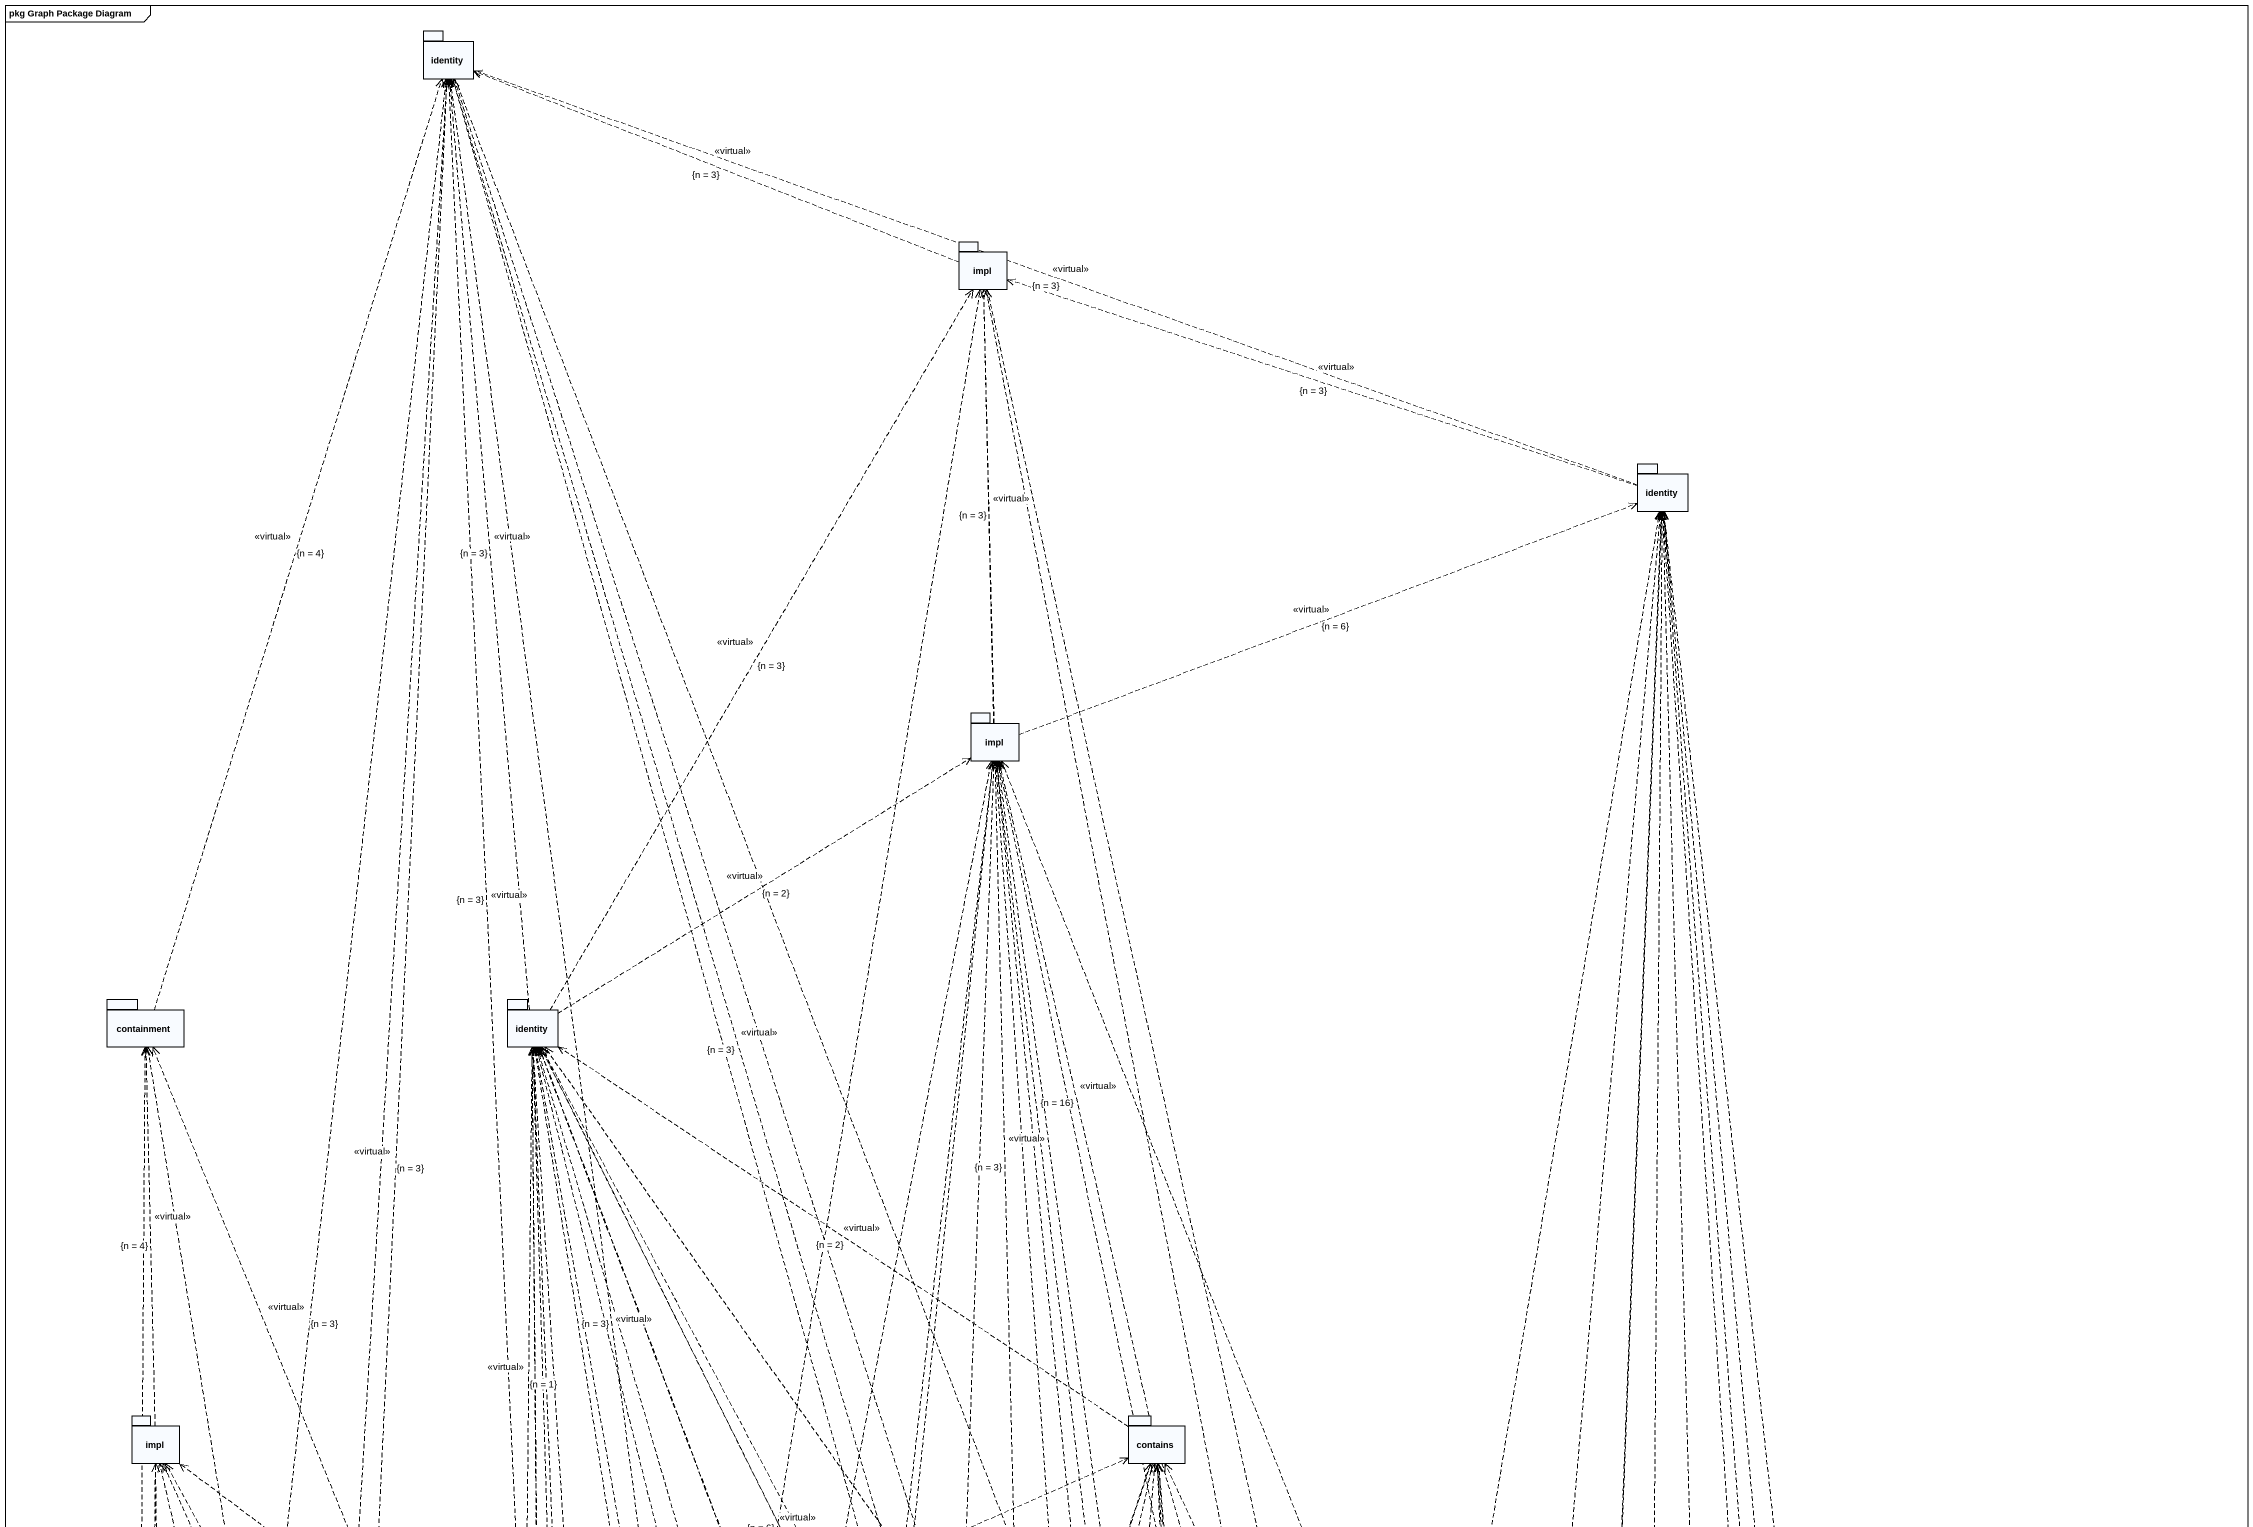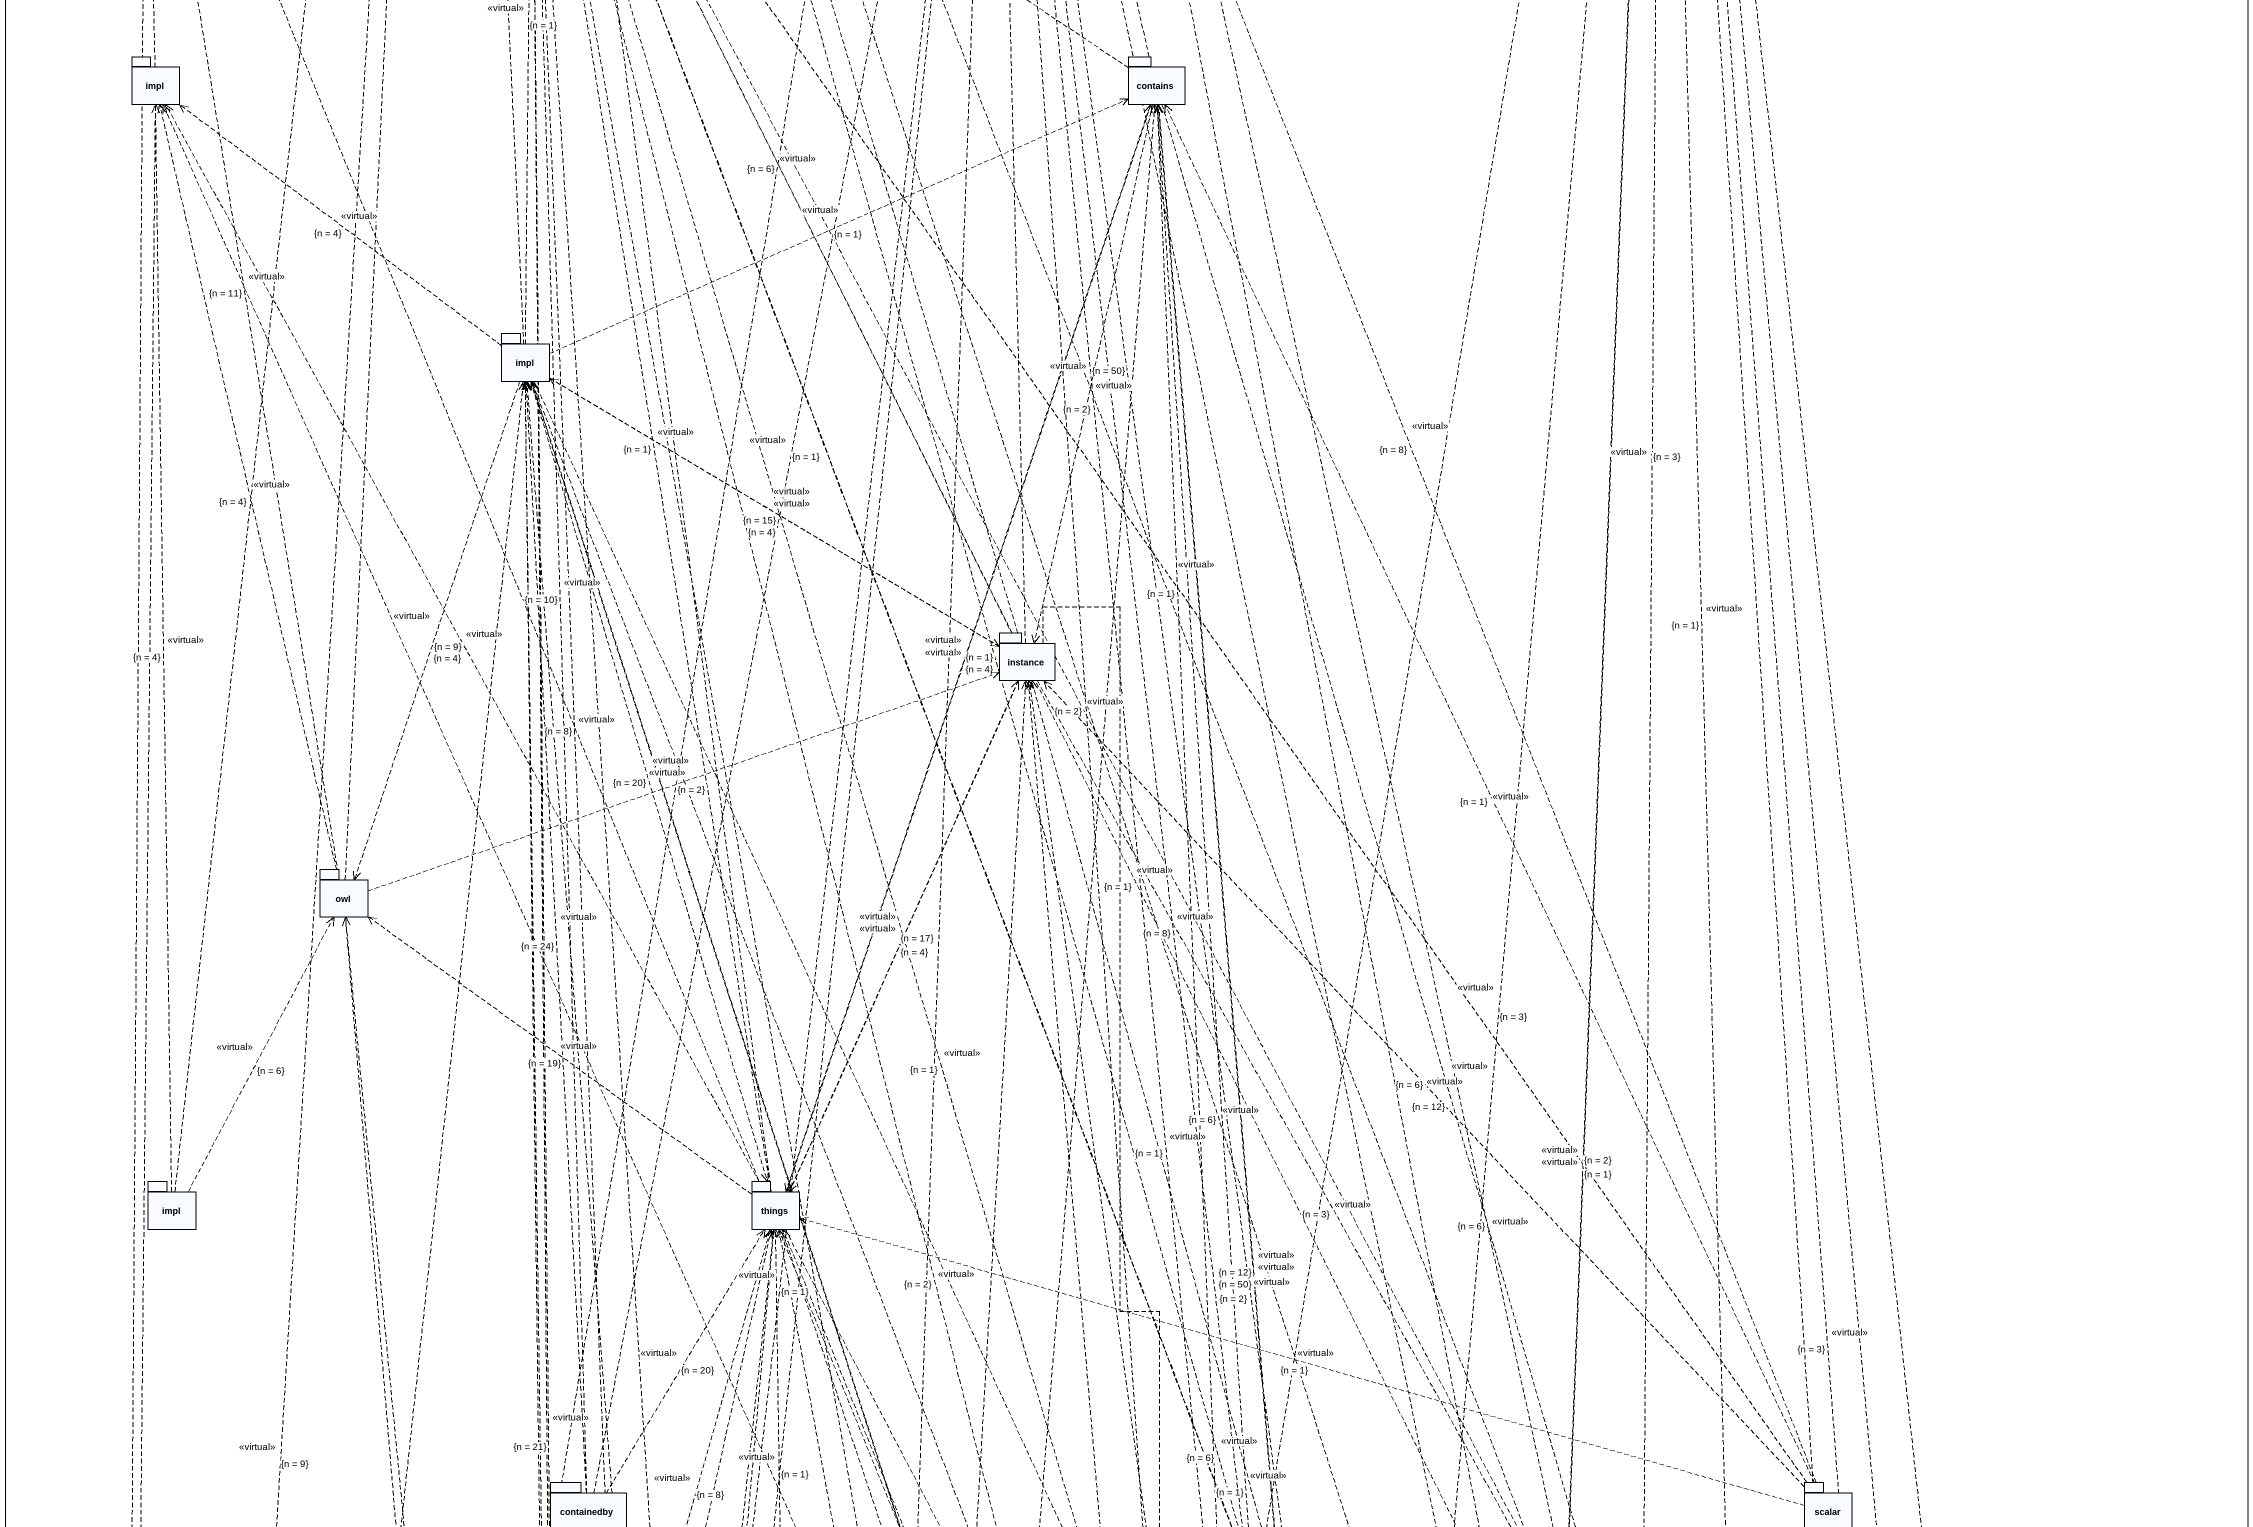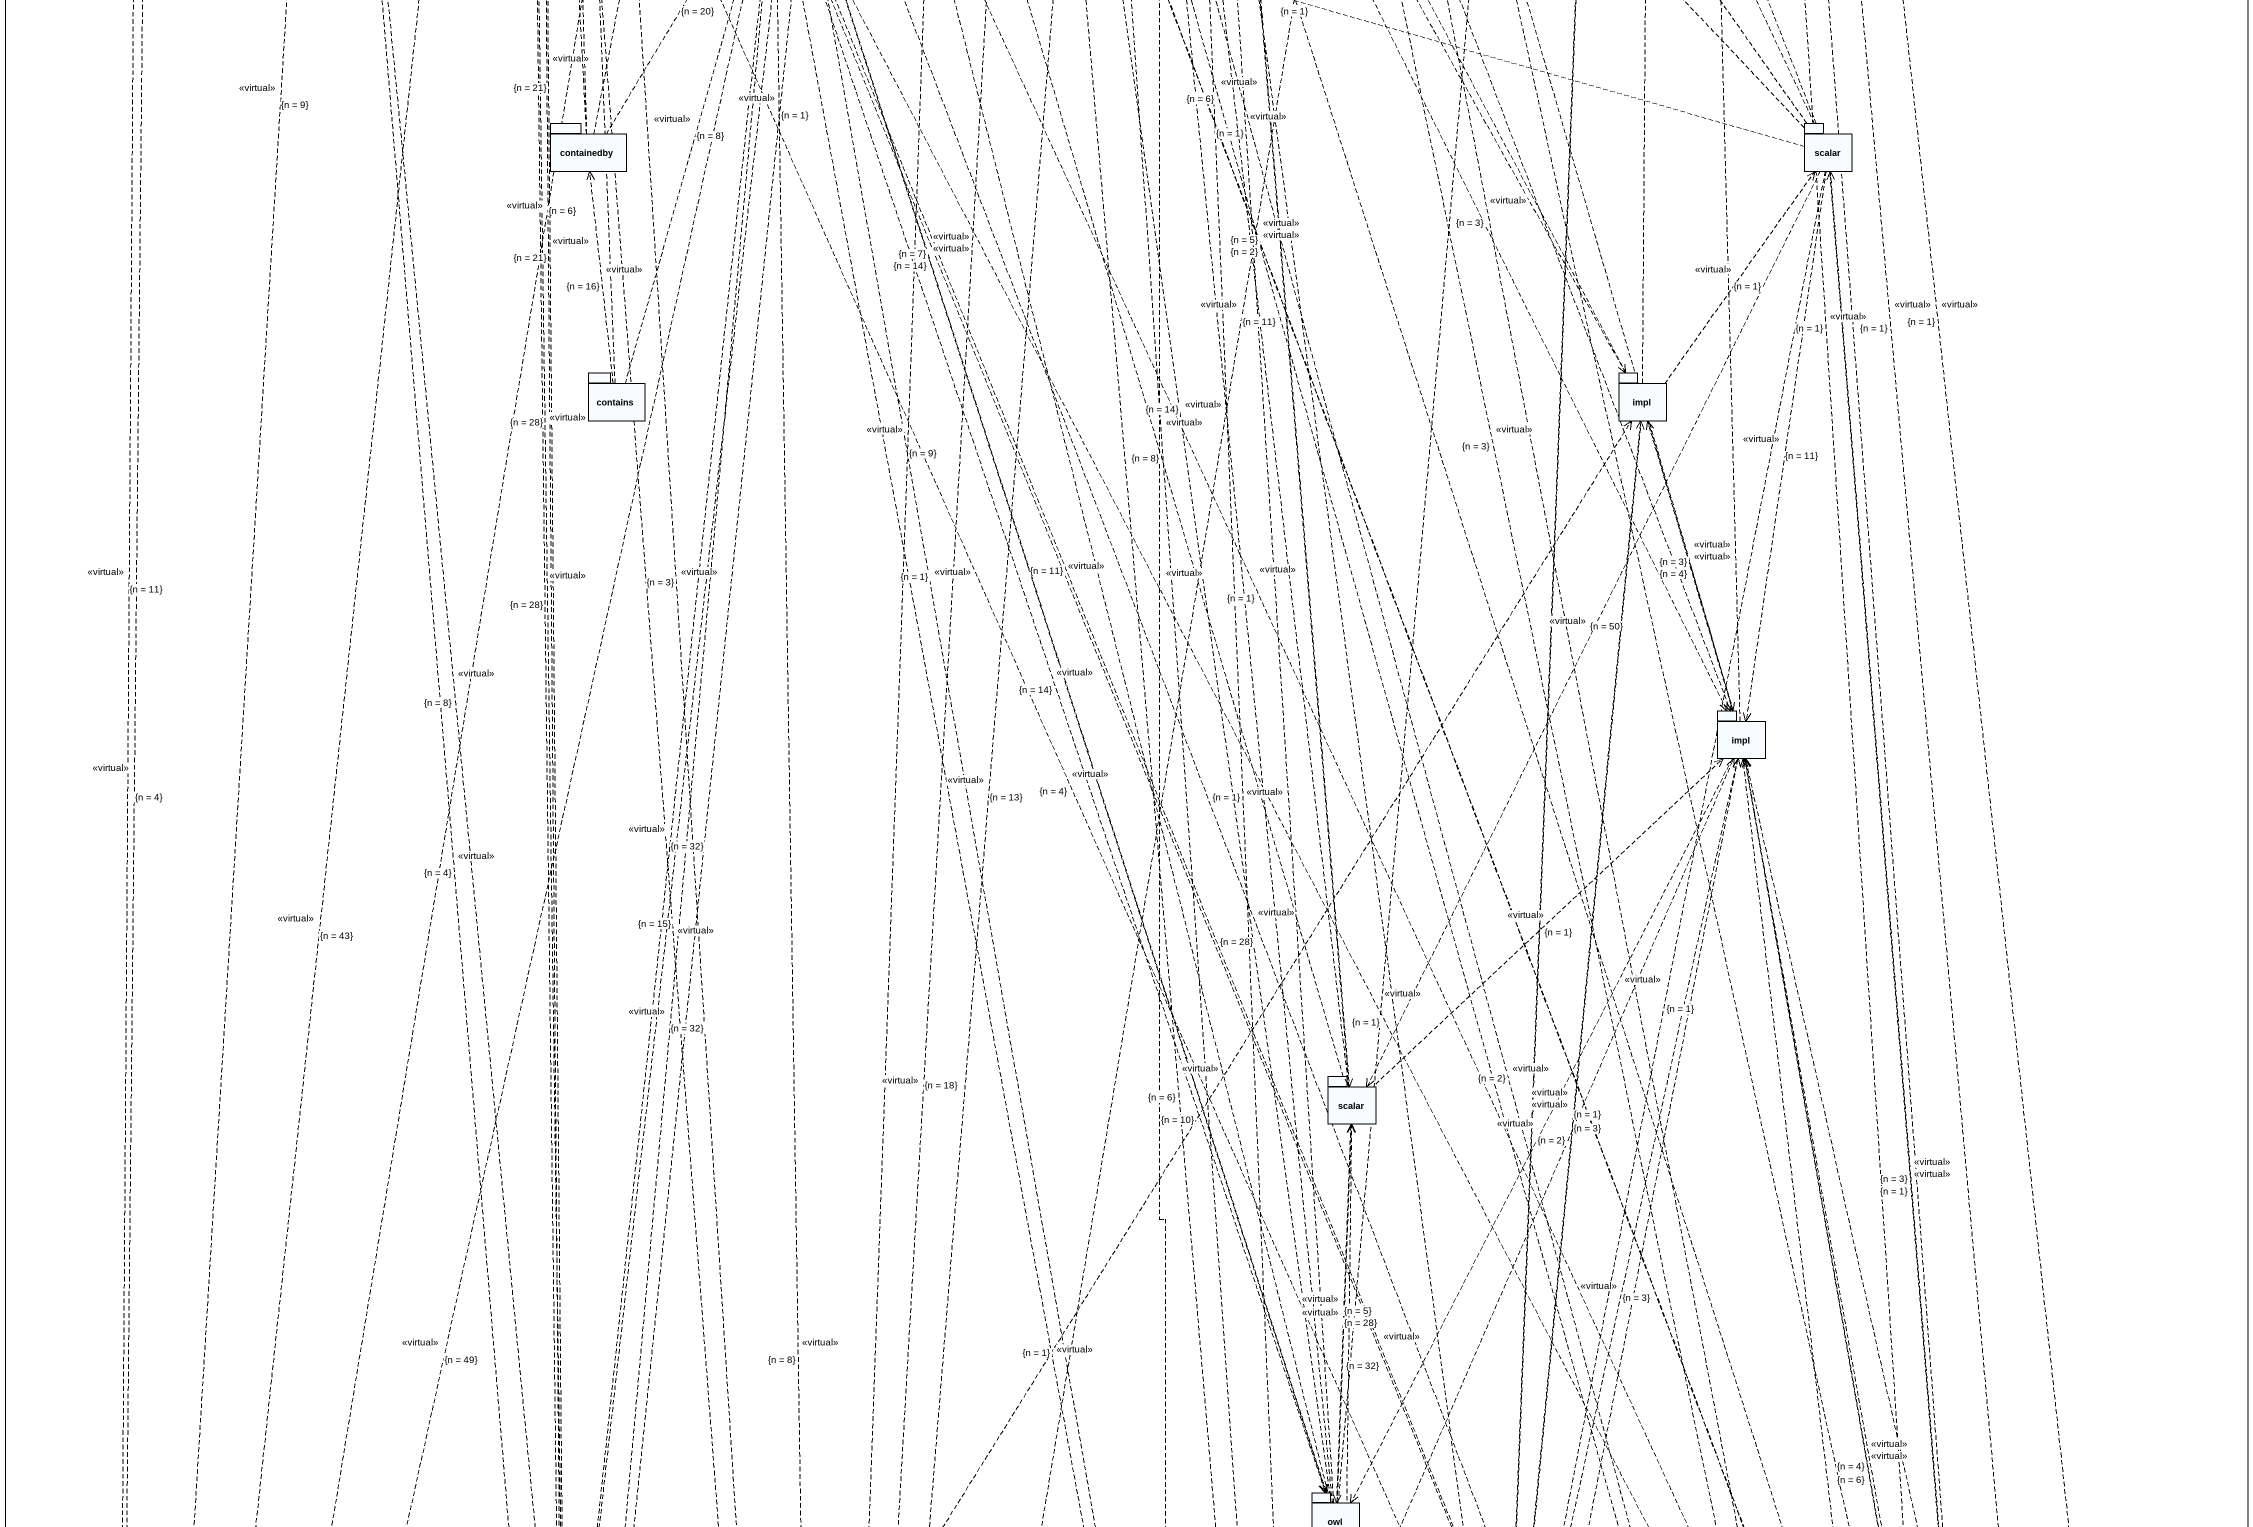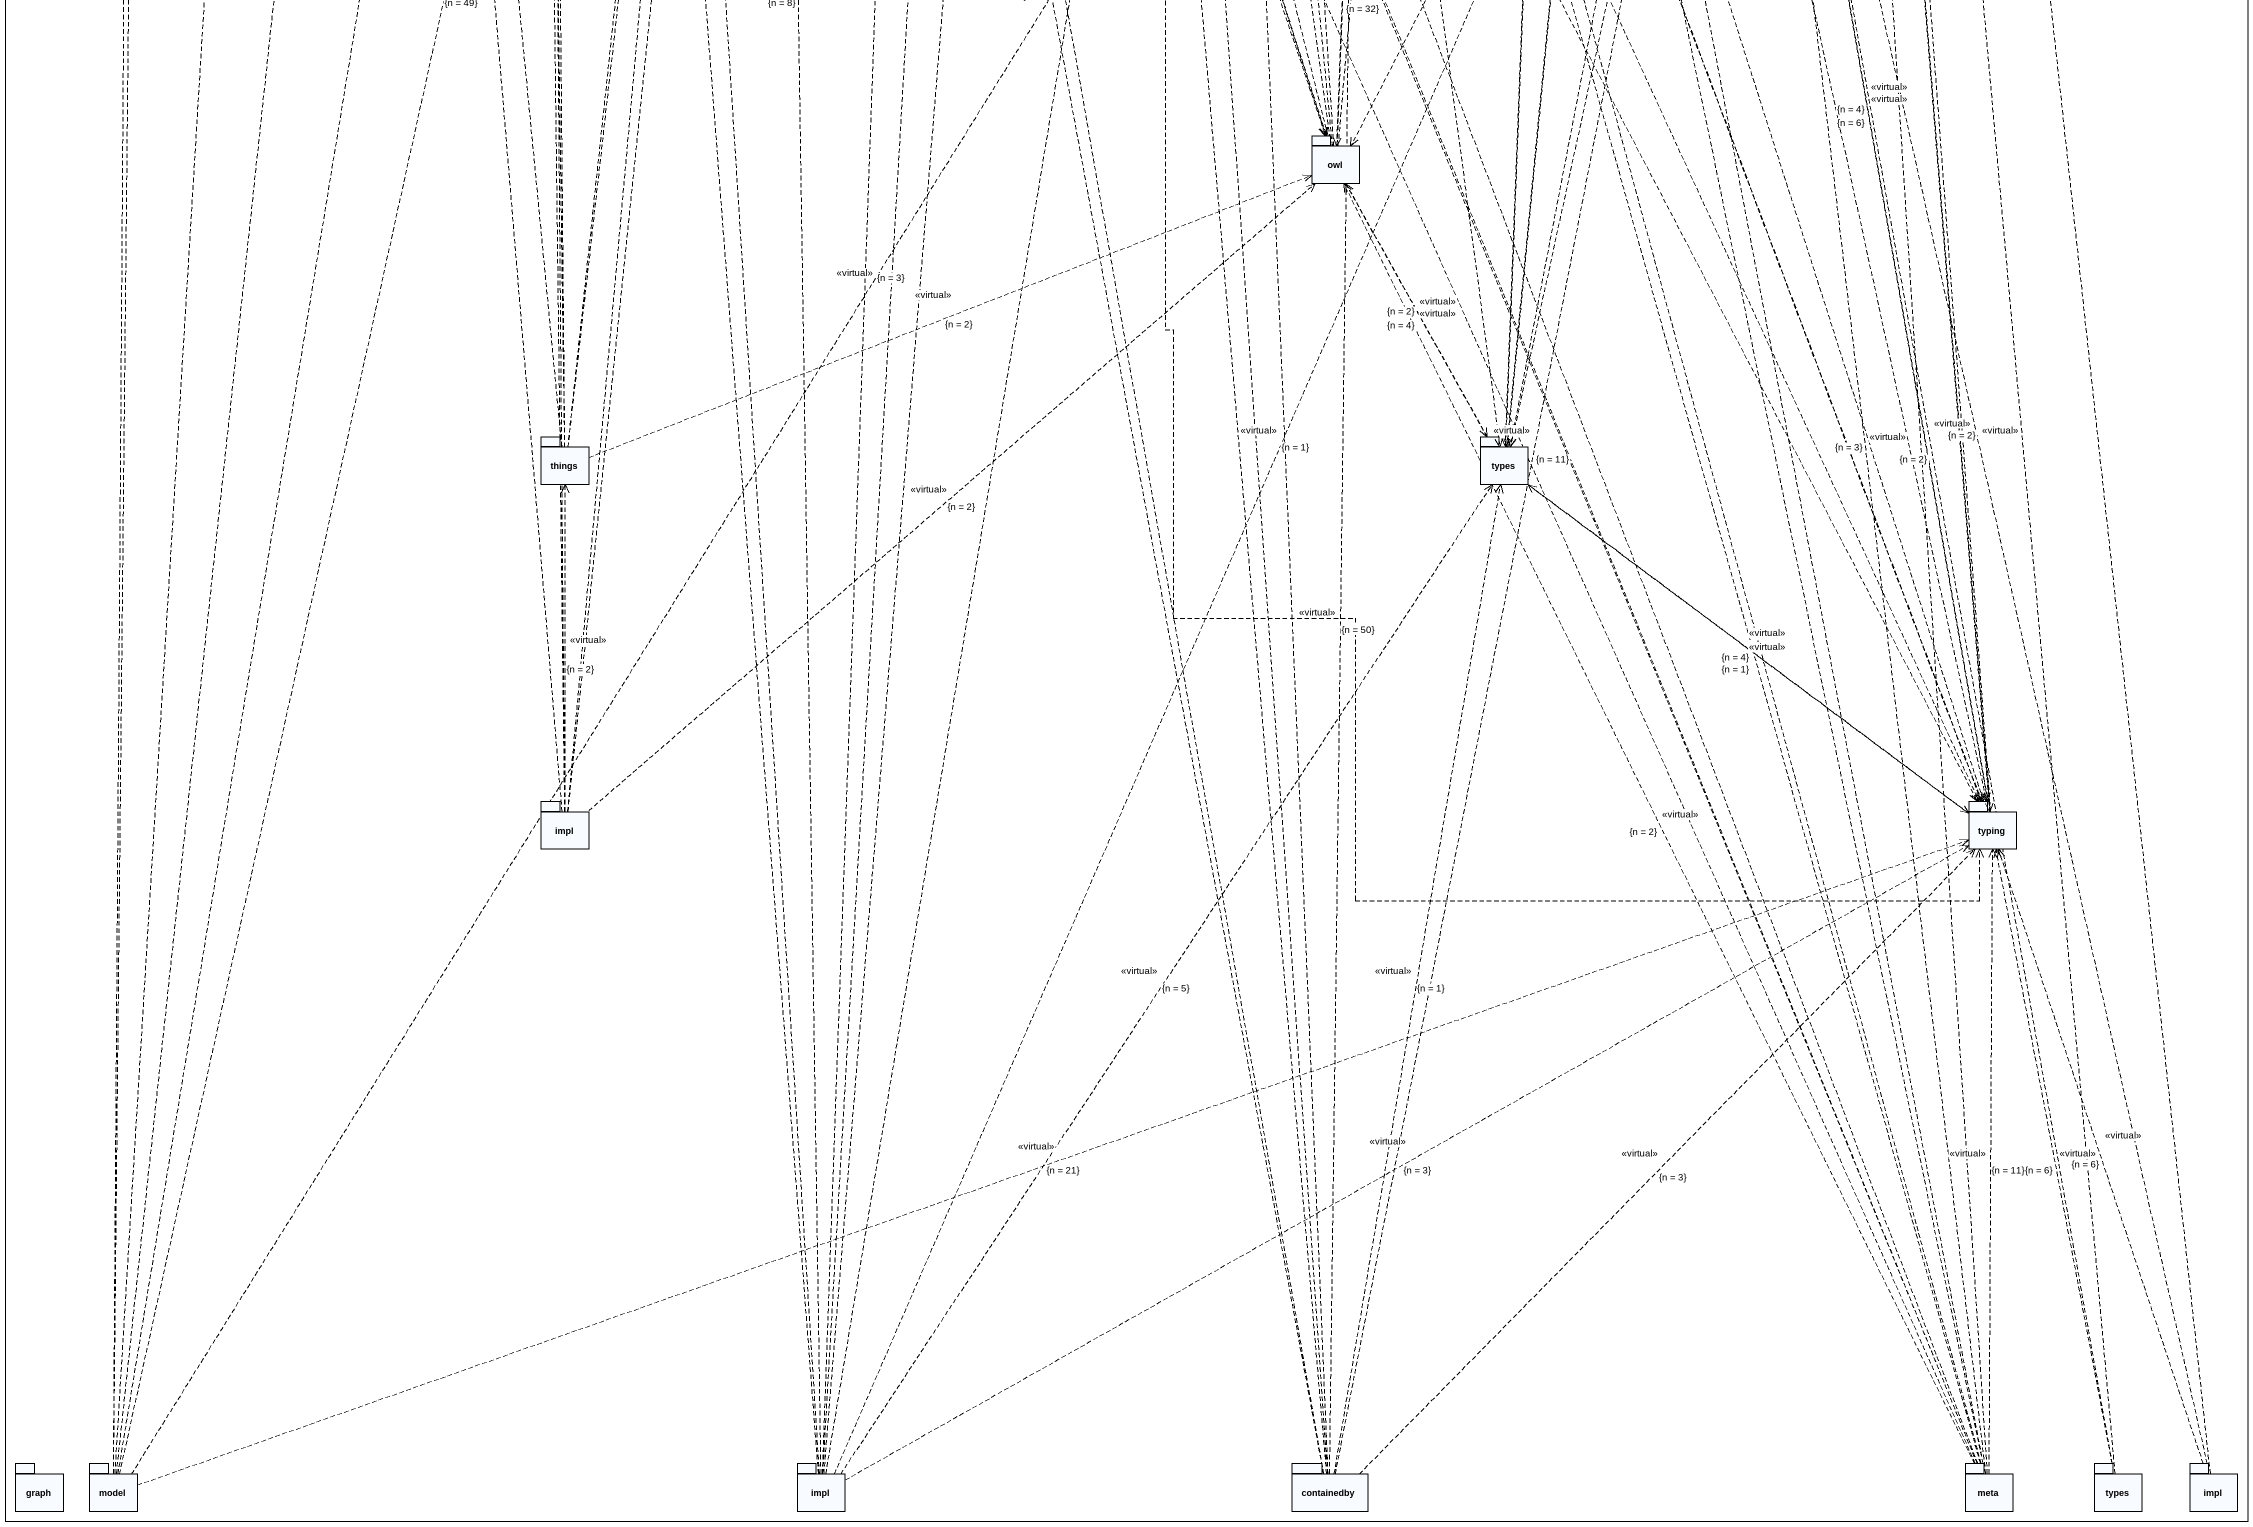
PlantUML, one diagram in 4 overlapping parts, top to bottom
@startuml
mainframe pkg Graph Package Diagram
package identity {
}
package impl {
}
package "identity" as identity_2 {
}
package "impl" as impl_2 {
}
package containment {
}
package "identity" as identity_3 {
}
package "impl" as impl_3 {
}
package contains {
}
package "impl" as impl_4 {
}
package instance {
}
package owl {
}
package "impl" as impl_5 {
}
package things {
}
package containedby {
}
package scalar {
}
package "contains" as contains_2 {
}
package "impl" as impl_6 {
}
package "impl" as impl_7 {
}
package "scalar" as scalar_2 {
}
package "owl" as owl_2 {
}
package "things" as things_2 {
}
package types {
}
package "impl" as impl_8 {
}
package typing {
}
package graph {
}
package model {
}
package "impl" as impl_9 {
}
package "containedby" as containedby_2 {
}
package meta {
}
package "types" as types_2 {
}
package "impl" as impl_10 {
}
identity ..> impl_7 : <<virtual>>\n{n = 2}
identity ..> typing : <<virtual>>\n{n = 6}
impl .left.> identity : <<virtual>>\n{n = 3}
impl ..> typing : <<virtual>>\n{n = 6}
identity_2 .left.> identity : <<virtual>>\n{n = 3}
identity_2 .left.> impl : <<virtual>>\n{n = 3}
identity_2 ..> types : <<virtual>>\n{n = 2}
impl_2 .up.> impl : <<virtual>>\n{n = 3}
impl_2 .right.> identity_2 : <<virtual>>\n{n = 6}
impl_2 ..> types : <<virtual>>\n{n = 2}
containment .up.> identity : <<virtual>>\n{n = 4}
identity_3 .up.> identity : <<virtual>>\n{n = 3}
identity_3 .up.> impl : <<virtual>>\n{n = 3}
identity_3 .up.> impl_2 : <<virtual>>\n{n = 2}
identity_3 ..> impl_7 : <<virtual>>\n{n = 1}
identity_3 ..> typing : <<virtual>>\n{n = 5}
impl_3 .up.> containment : <<virtual>>\n{n = 4}
contains .up.> impl_2 : <<virtual>>\n{n = 16}
contains .up.> identity_3 : <<virtual>>\n{n = 2}
contains ..> instance : <<virtual>>\n{n = 50}
contains ..> things : <<virtual>>\n{n = 4}
contains ..> impl_7 : <<virtual>>\n{n = 12}
contains ..> scalar_2 : <<virtual>>\n{n = 50}
impl_4 .up.> identity : <<virtual>>\n{n = 3}
impl_4 .up.> identity_3 : <<virtual>>\n{n = 1}
impl_4 .up.> impl_3 : <<virtual>>\n{n = 4}
impl_4 .right.> contains : <<virtual>>\n{n = 1}
impl_4 .right.> instance : <<virtual>>\n{n = 4}
impl_4 ..> owl : <<virtual>>\n{n = 9}
impl_4 ..> things : <<virtual>>\n{n = 20}
impl_4 ..> owl_2 : <<virtual>>\n{n = 14}
impl_4 ..> typing : <<virtual>>\n{n = 1}
instance .up.> identity : <<virtual>>\n{n = 3}
instance .up.> impl : <<virtual>>\n{n = 3}
instance .up.> identity_3 : <<virtual>>\n{n = 6}
instance .left.> impl_4 : <<virtual>>\n{n = 15}
instance ..> things : <<virtual>>\n{n = 17}
instance ..> impl_6 : <<virtual>>\n{n = 3}
instance ..> typing : <<virtual>>\n{n = 10}
owl .up.> identity : <<virtual>>\n{n = 3}
owl .up.> containment : <<virtual>>\n{n = 11}
owl .up.> impl_3 : <<virtual>>\n{n = 4}
owl .right.> instance : <<virtual>>\n{n = 2}
impl_5 .up.> identity : <<virtual>>\n{n = 3}
impl_5 .up.> impl_3 : <<virtual>>\n{n = 4}
impl_5 .up.> owl : <<virtual>>\n{n = 6}
things .up.> identity : <<virtual>>\n{n = 3}
things .up.> identity_3 : <<virtual>>\n{n = 1}
things .up.> impl_3 : <<virtual>>\n{n = 4}
things .up.> contains : <<virtual>>\n{n = 1}
things .up.> instance : <<virtual>>\n{n = 4}
things .up.> owl : <<virtual>>\n{n = 19}
things ..> owl_2 : <<virtual>>\n{n = 14}
things ..> typing : <<virtual>>\n{n = 1}
containedby .up.> impl_2 : <<virtual>>\n{n = 1}
containedby .up.> identity_3 : <<virtual>>\n{n = 10}
containedby .up.> impl_4 : <<virtual>>\n{n = 24}
containedby .up.> things : <<virtual>>\n{n = 20}
scalar .up.> impl_2 : <<virtual>>\n{n = 8}
scalar .up.> identity_3 : <<virtual>>\n{n = 1}
scalar .up.> contains : <<virtual>>\n{n = 1}
scalar .up.> instance : <<virtual>>\n{n = 6}
scalar .left.> things : <<virtual>>\n{n = 1}
scalar ..> impl_7 : <<virtual>>\n{n = 11}
scalar ..> scalar_2 : <<virtual>>\n{n = 50}
scalar ..> types : <<virtual>>\n{n = 1}
scalar ..> typing : <<virtual>>\n{n = 3}
contains_2 .up.> identity_3 : <<virtual>>\n{n = 8}
contains_2 .up.> things : <<virtual>>\n{n = 8}
contains_2 .up.> containedby : <<virtual>>\n{n = 16}
impl_6 .up.> identity_2 : <<virtual>>\n{n = 3}
impl_6 .up.> identity_3 : <<virtual>>\n{n = 2}
impl_6 .up.> scalar : <<virtual>>\n{n = 1}
impl_6 ..> impl_7 : <<virtual>>\n{n = 4}
impl_6 ..> types : <<virtual>>\n{n = 1}
impl_7 .up.> identity_2 : <<virtual>>\n{n = 1}
impl_7 .up.> impl_6 : <<virtual>>\n{n = 3}
impl_7 ..> owl_2 : <<virtual>>\n{n = 2}
impl_7 ..> types : <<virtual>>\n{n = 3}
impl_7 ..> typing : <<virtual>>\n{n = 4}
scalar_2 .up.> impl_2 : <<virtual>>\n{n = 8}
scalar_2 .up.> identity_3 : <<virtual>>\n{n = 1}
scalar_2 .up.> contains : <<virtual>>\n{n = 12}
scalar_2 .up.> impl_7 : <<virtual>>\n{n = 1}
scalar_2 ..> owl_2 : <<virtual>>\n{n = 28}
owl_2 .up.> identity_2 : <<virtual>>\n{n = 3}
owl_2 .up.> impl_2 : <<virtual>>\n{n = 1}
owl_2 .up.> identity_3 : <<virtual>>\n{n = 2}
owl_2 .up.> contains : <<virtual>>\n{n = 1}
owl_2 .up.> impl_4 : <<virtual>>\n{n = 7}
owl_2 .up.> instance : <<virtual>>\n{n = 14}
owl_2 .up.> scalar_2 : <<virtual>>\n{n = 5}
owl_2 ..> types : <<virtual>>\n{n = 4}
things_2 .up.> impl_2 : <<virtual>>\n{n = 1}
things_2 .up.> identity_3 : <<virtual>>\n{n = 21}
things_2 .up.> impl_4 : <<virtual>>\n{n = 28}
things_2 .up.> owl : <<virtual>>\n{n = 8}
things_2 .up.> things : <<virtual>>\n{n = 32}
things_2 .right.> owl_2 : <<virtual>>\n{n = 2}
types .up.> identity_2 : <<virtual>>\n{n = 1}
types .up.> impl_6 : <<virtual>>\n{n = 3}
types .up.> owl_2 : <<virtual>>\n{n = 2}
types ..> typing : <<virtual>>\n{n = 4}
impl_8 .up.> impl_2 : <<virtual>>\n{n = 1}
impl_8 .up.> identity_3 : <<virtual>>\n{n = 21}
impl_8 .up.> impl_4 : <<virtual>>\n{n = 28}
impl_8 .up.> owl : <<virtual>>\n{n = 4}
impl_8 .up.> things : <<virtual>>\n{n = 32}
impl_8 .up.> owl_2 : <<virtual>>\n{n = 2}
impl_8 .up.> things_2 : <<virtual>>\n{n = 2}
typing .up.> identity_2 : <<virtual>>\n{n = 3}
typing .up.> identity_3 : <<virtual>>\n{n = 2}
typing .up.> scalar : <<virtual>>\n{n = 1}
typing .up.> impl_7 : <<virtual>>\n{n = 6}
typing .up.> types : <<virtual>>\n{n = 1}
model .up.> identity : <<virtual>>\n{n = 9}
model .up.> impl : <<virtual>>\n{n = 6}
model .up.> containment : <<virtual>>\n{n = 11}
model .up.> impl_3 : <<virtual>>\n{n = 4}
model .up.> impl_4 : <<virtual>>\n{n = 43}
model .up.> things : <<virtual>>\n{n = 49}
model .up.> impl_6 : <<virtual>>\n{n = 3}
model .right.> typing : <<virtual>>\n{n = 21}
impl_9 .up.> identity_2 : <<virtual>>\n{n = 11}
impl_9 .up.> impl_2 : <<virtual>>\n{n = 9}
impl_9 .up.> identity_3 : <<virtual>>\n{n = 3}
impl_9 .up.> contains : <<virtual>>\n{n = 13}
impl_9 .up.> impl_4 : <<virtual>>\n{n = 15}
impl_9 .up.> instance : <<virtual>>\n{n = 18}
impl_9 .up.> things : <<virtual>>\n{n = 8}
impl_9 .up.> impl_7 : <<virtual>>\n{n = 1}
impl_9 .up.> types : <<virtual>>\n{n = 5}
impl_9 .right.> typing : <<virtual>>\n{n = 3}
containedby_2 .up.> impl_2 : <<virtual>>\n{n = 8}
containedby_2 .up.> identity_3 : <<virtual>>\n{n = 1}
containedby_2 .up.> contains : <<virtual>>\n{n = 1}
containedby_2 .up.> instance : <<virtual>>\n{n = 6}
containedby_2 .up.> things : <<virtual>>\n{n = 1}
containedby_2 .up.> impl_7 : <<virtual>>\n{n = 11}
containedby_2 .up.> scalar_2 : <<virtual>>\n{n = 50}
containedby_2 .up.> types : <<virtual>>\n{n = 1}
containedby_2 .up.> typing : <<virtual>>\n{n = 3}
meta .up.> identity : <<virtual>>\n{n = 6}
meta .up.> impl : <<virtual>>\n{n = 3}
meta .up.> identity_2 : <<virtual>>\n{n = 1}
meta .up.> impl_2 : <<virtual>>\n{n = 3}
meta .up.> containment : <<virtual>>\n{n = 11}
meta .up.> impl_3 : <<virtual>>\n{n = 4}
meta .up.> impl_4 : <<virtual>>\n{n = 28}
meta .up.> instance : <<virtual>>\n{n = 2}
meta .up.> things : <<virtual>>\n{n = 32}
meta .up.> impl_7 : <<virtual>>\n{n = 3}
meta .up.> owl_2 : <<virtual>>\n{n = 2}
meta .up.> typing : <<virtual>>\n{n = 11}
types_2 .up.> identity_2 : <<virtual>>\n{n = 1}
types_2 .up.> impl_7 : <<virtual>>\n{n = 2}
types_2 .up.> typing : <<virtual>>\n{n = 6}
impl_10 .up.> identity_2 : <<virtual>>\n{n = 1}
impl_10 .up.> impl_7 : <<virtual>>\n{n = 2}
impl_10 .up.> typing : <<virtual>>\n{n = 6}
@enduml
